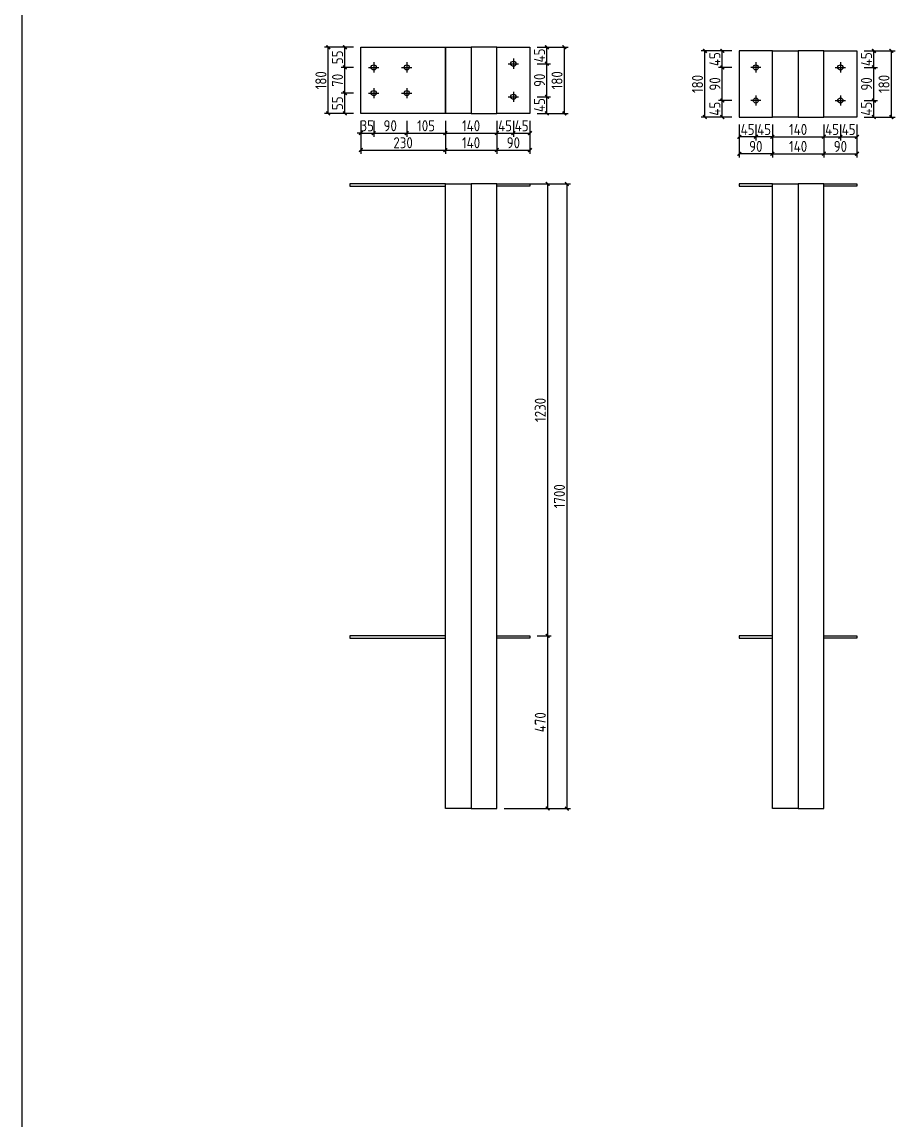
# Model space of a CAD drawing. Extents: x -196983 to 471790, y -783661 to 190401.
# Drawn here: x 175021 to 198774, y -72952 to -43067 of the extents above; entities that cross this region are included whole.
import ezdxf

# ---------------------------------------------------------------- set-up
doc = ezdxf.new("R2010")
doc.units = 0
doc.header["$LTSCALE"] = 1000
doc.header["$MEASUREMENT"] = 0
doc.layers.add('_TCH_MASK', color=7, linetype='Continuous')
doc.styles.get("Standard").update_dxf_attribs({"font": 'gbenor.shx', "bigfont": 'gbcbig.shx'})
doc.dimstyles.get("Standard").update_dxf_attribs({"dimscale": 100, "dimtxt": 3.5, "dimasz": 1, "dimexe": 2.5, "dimexo": 3, "dimgap": 1.5, "dimtad": 1, "dimdec": 0, "dimzin": 0, "dimdsep": 46, "dimtxsty": 'Standard', "dimblk": 'ARCHTICK', "dimcen": 0.09, "dimadec": 0, "dimazin": 0, "dimtfac": 1, "dimtdec": 0, "dimtix": 1, "dimtmove": 2, "dimatfit": 3, "dimfxl": 1, "dimtolj": 1, "dimtzin": 0, "dimarcsym": 0})

# ---------------------------------------------------------------- blocks, each defined once
blk = doc.blocks.new('_ArchTick')
at = {"color": 0, "linetype": 'ByBlock', "const_width": 0.4}
blk.add_lwpolyline([(-0.5, -0.5), (0.5, 0.5)], dxfattribs=at)
blk = doc.blocks.new('*D862')
at = {"layer": '_TCH_MASK', "color": 0, "lineweight": -2}
for p, q in [((184240, -45754), (184240, -46192)), ((184590, -45754), (184590, -46192)), ((184240, -46092), (184140, -46092)), ((184240, -46092), (184590, -46092)), ((184590, -46092), (184690, -46092))]:
    blk.add_line(p, q, dxfattribs=at)
at = {"layer": 'Defpoints', "color": 0}
for p in [(184240, -45554), (184590, -45554), (184590, -46092)]:
    blk.add_point(p, dxfattribs=at)
at = {"layer": '_TCH_MASK', "color": 0, "lineweight": -2, "xscale": 100, "yscale": 100, "zscale": 100}
blk.add_blockref('_ArchTick', (184240, -46092), dxfattribs=at)
at = {"layer": '_TCH_MASK', "color": 0, "lineweight": -2, "xscale": 100, "yscale": 100, "zscale": 100, "rotation": 180}
blk.add_blockref('_ArchTick', (184590, -46092), dxfattribs=at)
at = {"layer": '_TCH_MASK', "color": 0, "lineweight": 15, "insert": (184415, -45892), "char_height": 300, "attachment_point": 5}
blk.add_mtext('\\A1;35', dxfattribs=at)
blk = doc.blocks.new('*D863')
at = {"layer": '_TCH_MASK', "color": 0, "lineweight": -2}
for p, q in [((184590, -45754), (184590, -46192)), ((185490, -45754), (185490, -46192)), ((184590, -46092), (185490, -46092))]:
    blk.add_line(p, q, dxfattribs=at)
at = {"layer": 'Defpoints', "color": 0}
for p in [(184590, -45554), (185490, -45554), (185490, -46092)]:
    blk.add_point(p, dxfattribs=at)
at = {"layer": '_TCH_MASK', "color": 0, "lineweight": -2, "xscale": 100, "yscale": 100, "zscale": 100, "rotation": 180}
blk.add_blockref('_ArchTick', (184590, -46092), dxfattribs=at)
at = {"layer": '_TCH_MASK', "color": 0, "lineweight": -2, "xscale": 100, "yscale": 100, "zscale": 100}
blk.add_blockref('_ArchTick', (185490, -46092), dxfattribs=at)
at = {"layer": '_TCH_MASK', "color": 0, "lineweight": 15, "insert": (185040, -45892), "char_height": 300, "attachment_point": 5}
blk.add_mtext('\\A1;90', dxfattribs=at)
blk = doc.blocks.new('*D881')
at = {"layer": '_TCH_MASK', "color": 0, "lineweight": -2}
for p, q in [((185490, -45754), (185490, -46192)), ((186540, -45754), (186540, -46192)), ((185490, -46092), (186540, -46092))]:
    blk.add_line(p, q, dxfattribs=at)
at = {"layer": 'Defpoints', "color": 0}
for p in [(185490, -45554), (186540, -45554), (186540, -46092)]:
    blk.add_point(p, dxfattribs=at)
at = {"layer": '_TCH_MASK', "color": 0, "lineweight": -2, "xscale": 100, "yscale": 100, "zscale": 100, "rotation": 180}
blk.add_blockref('_ArchTick', (185490, -46092), dxfattribs=at)
at = {"layer": '_TCH_MASK', "color": 0, "lineweight": -2, "xscale": 100, "yscale": 100, "zscale": 100}
blk.add_blockref('_ArchTick', (186540, -46092), dxfattribs=at)
at = {"layer": '_TCH_MASK', "color": 0, "lineweight": 15, "insert": (186015, -45892), "char_height": 300, "attachment_point": 5}
blk.add_mtext('\\A1;105', dxfattribs=at)
blk = doc.blocks.new('*D882')
at = {"layer": '_TCH_MASK', "color": 0, "lineweight": -2}
for p, q in [((186540, -45754), (186540, -46192)), ((187940, -45754), (187940, -46192)), ((186540, -46092), (187940, -46092))]:
    blk.add_line(p, q, dxfattribs=at)
at = {"layer": 'Defpoints', "color": 0}
for p in [(186540, -45554), (187940, -45554), (187940, -46092)]:
    blk.add_point(p, dxfattribs=at)
at = {"layer": '_TCH_MASK', "color": 0, "lineweight": -2, "xscale": 100, "yscale": 100, "zscale": 100, "rotation": 180}
blk.add_blockref('_ArchTick', (186540, -46092), dxfattribs=at)
at = {"layer": '_TCH_MASK', "color": 0, "lineweight": -2, "xscale": 100, "yscale": 100, "zscale": 100}
blk.add_blockref('_ArchTick', (187940, -46092), dxfattribs=at)
at = {"layer": '_TCH_MASK', "color": 0, "lineweight": 15, "insert": (187240, -45892), "char_height": 300, "attachment_point": 5}
blk.add_mtext('\\A1;140', dxfattribs=at)
blk = doc.blocks.new('*D883')
at = {"layer": '_TCH_MASK', "color": 0, "lineweight": -2}
for p, q in [((187940, -45754), (187940, -46192)), ((188390, -45754), (188390, -46192)), ((187940, -46092), (188390, -46092))]:
    blk.add_line(p, q, dxfattribs=at)
at = {"layer": 'Defpoints', "color": 0}
for p in [(187940, -45554), (188390, -45554), (188390, -46092)]:
    blk.add_point(p, dxfattribs=at)
at = {"layer": '_TCH_MASK', "color": 0, "lineweight": -2, "xscale": 100, "yscale": 100, "zscale": 100, "rotation": 180}
blk.add_blockref('_ArchTick', (187940, -46092), dxfattribs=at)
at = {"layer": '_TCH_MASK', "color": 0, "lineweight": -2, "xscale": 100, "yscale": 100, "zscale": 100}
blk.add_blockref('_ArchTick', (188390, -46092), dxfattribs=at)
at = {"layer": '_TCH_MASK', "color": 0, "lineweight": 15, "insert": (188165, -45892), "char_height": 300, "attachment_point": 5}
blk.add_mtext('\\A1;45', dxfattribs=at)
blk = doc.blocks.new('*D884')
at = {"layer": '_TCH_MASK', "color": 0, "lineweight": -2}
for p, q in [((188390, -45754), (188390, -46192)), ((188840, -45754), (188840, -46192)), ((188390, -46092), (188840, -46092))]:
    blk.add_line(p, q, dxfattribs=at)
at = {"layer": 'Defpoints', "color": 0}
for p in [(188390, -45554), (188840, -45554), (188840, -46092)]:
    blk.add_point(p, dxfattribs=at)
at = {"layer": '_TCH_MASK', "color": 0, "lineweight": -2, "xscale": 100, "yscale": 100, "zscale": 100, "rotation": 180}
blk.add_blockref('_ArchTick', (188390, -46092), dxfattribs=at)
at = {"layer": '_TCH_MASK', "color": 0, "lineweight": -2, "xscale": 100, "yscale": 100, "zscale": 100}
blk.add_blockref('_ArchTick', (188840, -46092), dxfattribs=at)
at = {"layer": '_TCH_MASK', "color": 0, "lineweight": 15, "insert": (188615, -45892), "char_height": 300, "attachment_point": 5}
blk.add_mtext('\\A1;45', dxfattribs=at)
blk = doc.blocks.new('*D864')
at = {"layer": '_TCH_MASK', "color": 0, "lineweight": -2}
for p, q in [((184240, -45754), (184240, -46654)), ((186540, -45754), (186540, -46654)), ((184240, -46554), (186540, -46554))]:
    blk.add_line(p, q, dxfattribs=at)
at = {"layer": 'Defpoints', "color": 0}
for p in [(184240, -45554), (186540, -45554), (186540, -46554)]:
    blk.add_point(p, dxfattribs=at)
at = {"layer": '_TCH_MASK', "color": 0, "lineweight": -2, "xscale": 100, "yscale": 100, "zscale": 100, "rotation": 180}
blk.add_blockref('_ArchTick', (184240, -46554), dxfattribs=at)
at = {"layer": '_TCH_MASK', "color": 0, "lineweight": -2, "xscale": 100, "yscale": 100, "zscale": 100}
blk.add_blockref('_ArchTick', (186540, -46554), dxfattribs=at)
at = {"layer": '_TCH_MASK', "color": 0, "lineweight": 15, "insert": (185390, -46354), "char_height": 300, "attachment_point": 5}
blk.add_mtext('\\A1;230', dxfattribs=at)
blk = doc.blocks.new('*D865')
at = {"layer": '_TCH_MASK', "color": 0, "lineweight": -2}
for p, q in [((186540, -45754), (186540, -46654)), ((187940, -45754), (187940, -46654)), ((186540, -46554), (187940, -46554))]:
    blk.add_line(p, q, dxfattribs=at)
at = {"layer": 'Defpoints', "color": 0}
for p in [(186540, -45554), (187940, -45554), (187940, -46554)]:
    blk.add_point(p, dxfattribs=at)
at = {"layer": '_TCH_MASK', "color": 0, "lineweight": -2, "xscale": 100, "yscale": 100, "zscale": 100, "rotation": 180}
blk.add_blockref('_ArchTick', (186540, -46554), dxfattribs=at)
at = {"layer": '_TCH_MASK', "color": 0, "lineweight": -2, "xscale": 100, "yscale": 100, "zscale": 100}
blk.add_blockref('_ArchTick', (187940, -46554), dxfattribs=at)
at = {"layer": '_TCH_MASK', "color": 0, "lineweight": 15, "insert": (187240, -46354), "char_height": 300, "attachment_point": 5}
blk.add_mtext('\\A1;140', dxfattribs=at)
blk = doc.blocks.new('*D866')
at = {"layer": '_TCH_MASK', "color": 0, "lineweight": -2}
for p, q in [((187940, -45754), (187940, -46654)), ((188840, -45754), (188840, -46654)), ((187940, -46554), (188840, -46554))]:
    blk.add_line(p, q, dxfattribs=at)
at = {"layer": 'Defpoints', "color": 0}
for p in [(187940, -45554), (188840, -45554), (188840, -46554)]:
    blk.add_point(p, dxfattribs=at)
at = {"layer": '_TCH_MASK', "color": 0, "lineweight": -2, "xscale": 100, "yscale": 100, "zscale": 100, "rotation": 180}
blk.add_blockref('_ArchTick', (187940, -46554), dxfattribs=at)
at = {"layer": '_TCH_MASK', "color": 0, "lineweight": -2, "xscale": 100, "yscale": 100, "zscale": 100}
blk.add_blockref('_ArchTick', (188840, -46554), dxfattribs=at)
at = {"layer": '_TCH_MASK', "color": 0, "lineweight": 15, "insert": (188390, -46354), "char_height": 300, "attachment_point": 5}
blk.add_mtext('\\A1;90', dxfattribs=at)
blk = doc.blocks.new('*D867')
at = {"layer": '_TCH_MASK', "color": 0, "lineweight": -2}
for p, q in [((189040, -45104), (189402, -45104)), ((189302, -45554), (189302, -45104)), ((189040, -45554), (189402, -45554))]:
    blk.add_line(p, q, dxfattribs=at)
at = {"layer": 'Defpoints', "color": 0}
for p in [(188840, -45104), (189302, -45104), (188840, -45554)]:
    blk.add_point(p, dxfattribs=at)
at = {"layer": '_TCH_MASK', "color": 0, "lineweight": -2, "xscale": 100, "yscale": 100, "zscale": 100}
for p, rotation in [((189302, -45104), 90), ((189302, -45554), 270)]:
    blk.add_blockref('_ArchTick', p, dxfattribs=dict(at, rotation=rotation))
at = {"layer": '_TCH_MASK', "color": 0, "lineweight": 15, "insert": (189102, -45329), "char_height": 300, "attachment_point": 5, "rotation": 90}
blk.add_mtext('\\A1;45', dxfattribs=at)
blk = doc.blocks.new('*D868')
at = {"layer": '_TCH_MASK', "color": 0, "lineweight": -2}
for p, q in [((189040, -44204), (189402, -44204)), ((189302, -45104), (189302, -44204)), ((189040, -45104), (189402, -45104))]:
    blk.add_line(p, q, dxfattribs=at)
at = {"layer": 'Defpoints', "color": 0}
for p in [(188840, -44204), (189302, -44204), (188840, -45104)]:
    blk.add_point(p, dxfattribs=at)
at = {"layer": '_TCH_MASK', "color": 0, "lineweight": -2, "xscale": 100, "yscale": 100, "zscale": 100}
for p, rotation in [((189302, -44204), 90), ((189302, -45104), 270)]:
    blk.add_blockref('_ArchTick', p, dxfattribs=dict(at, rotation=rotation))
at = {"layer": '_TCH_MASK', "color": 0, "lineweight": 15, "insert": (189102, -44654), "char_height": 300, "attachment_point": 5, "rotation": 90}
blk.add_mtext('\\A1;90', dxfattribs=at)
blk = doc.blocks.new('*D885')
at = {"layer": '_TCH_MASK', "color": 0, "lineweight": -2}
for p, q in [((189040, -43754), (189402, -43754)), ((189302, -44204), (189302, -43754)), ((189040, -44204), (189402, -44204))]:
    blk.add_line(p, q, dxfattribs=at)
at = {"layer": 'Defpoints', "color": 0}
for p in [(188840, -43754), (189302, -43754), (188840, -44204)]:
    blk.add_point(p, dxfattribs=at)
at = {"layer": '_TCH_MASK', "color": 0, "lineweight": -2, "xscale": 100, "yscale": 100, "zscale": 100}
for p, rotation in [((189302, -43754), 90), ((189302, -44204), 270)]:
    blk.add_blockref('_ArchTick', p, dxfattribs=dict(at, rotation=rotation))
at = {"layer": '_TCH_MASK', "color": 0, "lineweight": 15, "insert": (189102, -43979), "char_height": 300, "attachment_point": 5, "rotation": 90}
blk.add_mtext('\\A1;45', dxfattribs=at)
blk = doc.blocks.new('*D886')
at = {"layer": '_TCH_MASK', "color": 0, "lineweight": -2}
for p, q in [((189040, -43754), (189878, -43754)), ((189778, -45554), (189778, -43754)), ((189040, -45554), (189878, -45554))]:
    blk.add_line(p, q, dxfattribs=at)
at = {"layer": 'Defpoints', "color": 0}
for p in [(188840, -43754), (189778, -43754), (188840, -45554)]:
    blk.add_point(p, dxfattribs=at)
at = {"layer": '_TCH_MASK', "color": 0, "lineweight": -2, "xscale": 100, "yscale": 100, "zscale": 100}
for p, rotation in [((189778, -43754), 90), ((189778, -45554), 270)]:
    blk.add_blockref('_ArchTick', p, dxfattribs=dict(at, rotation=rotation))
at = {"layer": '_TCH_MASK', "color": 0, "lineweight": 15, "insert": (189578, -44654), "char_height": 300, "attachment_point": 5, "rotation": 90}
blk.add_mtext('\\A1;180', dxfattribs=at)
blk = doc.blocks.new('*D869')
at = {"layer": '_TCH_MASK', "color": 0, "lineweight": -2}
for p, q in [((184040, -45004), (183706, -45004)), ((183806, -45554), (183806, -45004)), ((184040, -45554), (183706, -45554))]:
    blk.add_line(p, q, dxfattribs=at)
at = {"layer": 'Defpoints', "color": 0}
for p in [(183806, -45004), (184240, -45004), (184240, -45554)]:
    blk.add_point(p, dxfattribs=at)
at = {"layer": '_TCH_MASK', "color": 0, "lineweight": -2, "xscale": 100, "yscale": 100, "zscale": 100}
for p, rotation in [((183806, -45004), 90), ((183806, -45554), 270)]:
    blk.add_blockref('_ArchTick', p, dxfattribs=dict(at, rotation=rotation))
at = {"layer": '_TCH_MASK', "color": 0, "lineweight": 15, "insert": (183606, -45279), "char_height": 300, "attachment_point": 5, "rotation": 90}
blk.add_mtext('\\A1;55', dxfattribs=at)
blk = doc.blocks.new('*D870')
at = {"layer": '_TCH_MASK', "color": 0, "lineweight": -2}
for p, q in [((184040, -44304), (183706, -44304)), ((183806, -45004), (183806, -44304)), ((184040, -45004), (183706, -45004))]:
    blk.add_line(p, q, dxfattribs=at)
at = {"layer": 'Defpoints', "color": 0}
for p in [(183806, -44304), (184240, -44304), (184240, -45004)]:
    blk.add_point(p, dxfattribs=at)
at = {"layer": '_TCH_MASK', "color": 0, "lineweight": -2, "xscale": 100, "yscale": 100, "zscale": 100}
for p, rotation in [((183806, -44304), 90), ((183806, -45004), 270)]:
    blk.add_blockref('_ArchTick', p, dxfattribs=dict(at, rotation=rotation))
at = {"layer": '_TCH_MASK', "color": 0, "lineweight": 15, "insert": (183606, -44654), "char_height": 300, "attachment_point": 5, "rotation": 90}
blk.add_mtext('\\A1;70', dxfattribs=at)
blk = doc.blocks.new('*D871')
at = {"layer": '_TCH_MASK', "color": 0, "lineweight": -2}
for p, q in [((184040, -43754), (183706, -43754)), ((183806, -44304), (183806, -43754)), ((184040, -44304), (183706, -44304))]:
    blk.add_line(p, q, dxfattribs=at)
at = {"layer": 'Defpoints', "color": 0}
for p in [(183806, -43754), (184240, -43754), (184240, -44304)]:
    blk.add_point(p, dxfattribs=at)
at = {"layer": '_TCH_MASK', "color": 0, "lineweight": -2, "xscale": 100, "yscale": 100, "zscale": 100}
for p, rotation in [((183806, -43754), 90), ((183806, -44304), 270)]:
    blk.add_blockref('_ArchTick', p, dxfattribs=dict(at, rotation=rotation))
at = {"layer": '_TCH_MASK', "color": 0, "lineweight": 15, "insert": (183606, -44029), "char_height": 300, "attachment_point": 5, "rotation": 90}
blk.add_mtext('\\A1;55', dxfattribs=at)
blk = doc.blocks.new('*D872')
at = {"layer": '_TCH_MASK', "color": 0, "lineweight": -2}
for p, q in [((184040, -43754), (183254, -43754)), ((183354, -45554), (183354, -43754)), ((184040, -45554), (183254, -45554))]:
    blk.add_line(p, q, dxfattribs=at)
at = {"layer": 'Defpoints', "color": 0}
for p in [(183354, -43754), (184240, -43754), (184240, -45554)]:
    blk.add_point(p, dxfattribs=at)
at = {"layer": '_TCH_MASK', "color": 0, "lineweight": -2, "xscale": 100, "yscale": 100, "zscale": 100}
for p, rotation in [((183354, -43754), 90), ((183354, -45554), 270)]:
    blk.add_blockref('_ArchTick', p, dxfattribs=dict(at, rotation=rotation))
at = {"layer": '_TCH_MASK', "color": 0, "lineweight": 15, "insert": (183154, -44654), "char_height": 300, "attachment_point": 5, "rotation": 90}
blk.add_mtext('\\A1;180', dxfattribs=at)
blk = doc.blocks.new('*D887')
at = {"layer": '_TCH_MASK', "color": 0, "lineweight": -2}
for p, q in [((195437, -45854), (195437, -46292)), ((196837, -45854), (196837, -46292)), ((195437, -46192), (196837, -46192))]:
    blk.add_line(p, q, dxfattribs=at)
at = {"layer": 'Defpoints', "color": 0}
for p in [(195437, -45654), (196837, -45654), (196837, -46192)]:
    blk.add_point(p, dxfattribs=at)
at = {"layer": '_TCH_MASK', "color": 0, "lineweight": -2, "xscale": 100, "yscale": 100, "zscale": 100, "rotation": 180}
blk.add_blockref('_ArchTick', (195437, -46192), dxfattribs=at)
at = {"layer": '_TCH_MASK', "color": 0, "lineweight": -2, "xscale": 100, "yscale": 100, "zscale": 100}
blk.add_blockref('_ArchTick', (196837, -46192), dxfattribs=at)
at = {"layer": '_TCH_MASK', "color": 0, "lineweight": 15, "insert": (196137, -45992), "char_height": 300, "attachment_point": 5}
blk.add_mtext('\\A1;140', dxfattribs=at)
blk = doc.blocks.new('*D888')
at = {"layer": '_TCH_MASK', "color": 0, "lineweight": -2}
for p, q in [((196837, -45854), (196837, -46292)), ((197287, -45854), (197287, -46292)), ((196837, -46192), (197287, -46192))]:
    blk.add_line(p, q, dxfattribs=at)
at = {"layer": 'Defpoints', "color": 0}
for p in [(196837, -45654), (197287, -45654), (197287, -46192)]:
    blk.add_point(p, dxfattribs=at)
at = {"layer": '_TCH_MASK', "color": 0, "lineweight": -2, "xscale": 100, "yscale": 100, "zscale": 100, "rotation": 180}
blk.add_blockref('_ArchTick', (196837, -46192), dxfattribs=at)
at = {"layer": '_TCH_MASK', "color": 0, "lineweight": -2, "xscale": 100, "yscale": 100, "zscale": 100}
blk.add_blockref('_ArchTick', (197287, -46192), dxfattribs=at)
at = {"layer": '_TCH_MASK', "color": 0, "lineweight": 15, "insert": (197062, -45992), "char_height": 300, "attachment_point": 5}
blk.add_mtext('\\A1;45', dxfattribs=at)
blk = doc.blocks.new('*D889')
at = {"layer": '_TCH_MASK', "color": 0, "lineweight": -2}
for p, q in [((197287, -45854), (197287, -46292)), ((197737, -45854), (197737, -46292)), ((197287, -46192), (197737, -46192))]:
    blk.add_line(p, q, dxfattribs=at)
at = {"layer": 'Defpoints', "color": 0}
for p in [(197287, -45654), (197737, -45654), (197737, -46192)]:
    blk.add_point(p, dxfattribs=at)
at = {"layer": '_TCH_MASK', "color": 0, "lineweight": -2, "xscale": 100, "yscale": 100, "zscale": 100, "rotation": 180}
blk.add_blockref('_ArchTick', (197287, -46192), dxfattribs=at)
at = {"layer": '_TCH_MASK', "color": 0, "lineweight": -2, "xscale": 100, "yscale": 100, "zscale": 100}
blk.add_blockref('_ArchTick', (197737, -46192), dxfattribs=at)
at = {"layer": '_TCH_MASK', "color": 0, "lineweight": 15, "insert": (197512, -45992), "char_height": 300, "attachment_point": 5}
blk.add_mtext('\\A1;45', dxfattribs=at)
blk = doc.blocks.new('*D873')
at = {"layer": '_TCH_MASK', "color": 0, "lineweight": -2}
for p, q in [((195437, -45854), (195437, -46754)), ((196837, -45854), (196837, -46754)), ((195437, -46654), (196837, -46654))]:
    blk.add_line(p, q, dxfattribs=at)
at = {"layer": 'Defpoints', "color": 0}
for p in [(195437, -45654), (196837, -45654), (196837, -46654)]:
    blk.add_point(p, dxfattribs=at)
at = {"layer": '_TCH_MASK', "color": 0, "lineweight": -2, "xscale": 100, "yscale": 100, "zscale": 100, "rotation": 180}
blk.add_blockref('_ArchTick', (195437, -46654), dxfattribs=at)
at = {"layer": '_TCH_MASK', "color": 0, "lineweight": -2, "xscale": 100, "yscale": 100, "zscale": 100}
blk.add_blockref('_ArchTick', (196837, -46654), dxfattribs=at)
at = {"layer": '_TCH_MASK', "color": 0, "lineweight": 15, "insert": (196137, -46454), "char_height": 300, "attachment_point": 5}
blk.add_mtext('\\A1;140', dxfattribs=at)
blk = doc.blocks.new('*D874')
at = {"layer": '_TCH_MASK', "color": 0, "lineweight": -2}
for p, q in [((196837, -45854), (196837, -46754)), ((197737, -45854), (197737, -46754)), ((196837, -46654), (197737, -46654))]:
    blk.add_line(p, q, dxfattribs=at)
at = {"layer": 'Defpoints', "color": 0}
for p in [(196837, -45654), (197737, -45654), (197737, -46654)]:
    blk.add_point(p, dxfattribs=at)
at = {"layer": '_TCH_MASK', "color": 0, "lineweight": -2, "xscale": 100, "yscale": 100, "zscale": 100, "rotation": 180}
blk.add_blockref('_ArchTick', (196837, -46654), dxfattribs=at)
at = {"layer": '_TCH_MASK', "color": 0, "lineweight": -2, "xscale": 100, "yscale": 100, "zscale": 100}
blk.add_blockref('_ArchTick', (197737, -46654), dxfattribs=at)
at = {"layer": '_TCH_MASK', "color": 0, "lineweight": 15, "insert": (197287, -46454), "char_height": 300, "attachment_point": 5}
blk.add_mtext('\\A1;90', dxfattribs=at)
blk = doc.blocks.new('*D875')
at = {"layer": '_TCH_MASK', "color": 0, "lineweight": -2}
for p, q in [((197937, -45204), (198298, -45204)), ((198198, -45654), (198198, -45204)), ((197937, -45654), (198298, -45654))]:
    blk.add_line(p, q, dxfattribs=at)
at = {"layer": 'Defpoints', "color": 0}
for p in [(197737, -45204), (198198, -45204), (197737, -45654)]:
    blk.add_point(p, dxfattribs=at)
at = {"layer": '_TCH_MASK', "color": 0, "lineweight": -2, "xscale": 100, "yscale": 100, "zscale": 100}
for p, rotation in [((198198, -45204), 90), ((198198, -45654), 270)]:
    blk.add_blockref('_ArchTick', p, dxfattribs=dict(at, rotation=rotation))
at = {"layer": '_TCH_MASK', "color": 0, "lineweight": 15, "insert": (197998, -45429), "char_height": 300, "attachment_point": 5, "rotation": 90}
blk.add_mtext('\\A1;45', dxfattribs=at)
blk = doc.blocks.new('*D876')
at = {"layer": '_TCH_MASK', "color": 0, "lineweight": -2}
for p, q in [((197937, -44304), (198298, -44304)), ((198198, -45204), (198198, -44304)), ((197937, -45204), (198298, -45204))]:
    blk.add_line(p, q, dxfattribs=at)
at = {"layer": 'Defpoints', "color": 0}
for p in [(197737, -44304), (198198, -44304), (197737, -45204)]:
    blk.add_point(p, dxfattribs=at)
at = {"layer": '_TCH_MASK', "color": 0, "lineweight": -2, "xscale": 100, "yscale": 100, "zscale": 100}
for p, rotation in [((198198, -44304), 90), ((198198, -45204), 270)]:
    blk.add_blockref('_ArchTick', p, dxfattribs=dict(at, rotation=rotation))
at = {"layer": '_TCH_MASK', "color": 0, "lineweight": 15, "insert": (197998, -44754), "char_height": 300, "attachment_point": 5, "rotation": 90}
blk.add_mtext('\\A1;90', dxfattribs=at)
blk = doc.blocks.new('*D890')
at = {"layer": '_TCH_MASK', "color": 0, "lineweight": -2}
for p, q in [((197937, -43854), (198298, -43854)), ((198198, -44304), (198198, -43854)), ((197937, -44304), (198298, -44304))]:
    blk.add_line(p, q, dxfattribs=at)
at = {"layer": 'Defpoints', "color": 0}
for p in [(197737, -43854), (198198, -43854), (197737, -44304)]:
    blk.add_point(p, dxfattribs=at)
at = {"layer": '_TCH_MASK', "color": 0, "lineweight": -2, "xscale": 100, "yscale": 100, "zscale": 100}
for p, rotation in [((198198, -43854), 90), ((198198, -44304), 270)]:
    blk.add_blockref('_ArchTick', p, dxfattribs=dict(at, rotation=rotation))
at = {"layer": '_TCH_MASK', "color": 0, "lineweight": 15, "insert": (197998, -44079), "char_height": 300, "attachment_point": 5, "rotation": 90}
blk.add_mtext('\\A1;45', dxfattribs=at)
blk = doc.blocks.new('*D891')
at = {"layer": '_TCH_MASK', "color": 0, "lineweight": -2}
for p, q in [((197937, -43854), (198774, -43854)), ((198674, -45654), (198674, -43854)), ((197937, -45654), (198774, -45654))]:
    blk.add_line(p, q, dxfattribs=at)
at = {"layer": 'Defpoints', "color": 0}
for p in [(197737, -43854), (198674, -43854), (197737, -45654)]:
    blk.add_point(p, dxfattribs=at)
at = {"layer": '_TCH_MASK', "color": 0, "lineweight": -2, "xscale": 100, "yscale": 100, "zscale": 100}
for p, rotation in [((198674, -43854), 90), ((198674, -45654), 270)]:
    blk.add_blockref('_ArchTick', p, dxfattribs=dict(at, rotation=rotation))
at = {"layer": '_TCH_MASK', "color": 0, "lineweight": 15, "insert": (198474, -44754), "char_height": 300, "attachment_point": 5, "rotation": 90}
blk.add_mtext('\\A1;180', dxfattribs=at)
blk = doc.blocks.new('*D892')
at = {"layer": '_TCH_MASK', "color": 0, "lineweight": -2}
for p, q in [((194987, -45854), (194987, -46292)), ((195437, -45854), (195437, -46292)), ((195437, -46192), (194987, -46192))]:
    blk.add_line(p, q, dxfattribs=at)
at = {"layer": 'Defpoints', "color": 0}
for p in [(194987, -45654), (195437, -45654), (194987, -46192)]:
    blk.add_point(p, dxfattribs=at)
at = {"layer": '_TCH_MASK', "color": 0, "lineweight": -2, "xscale": 100, "yscale": 100, "zscale": 100, "rotation": 180}
blk.add_blockref('_ArchTick', (194987, -46192), dxfattribs=at)
at = {"layer": '_TCH_MASK', "color": 0, "lineweight": -2, "xscale": 100, "yscale": 100, "zscale": 100}
blk.add_blockref('_ArchTick', (195437, -46192), dxfattribs=at)
at = {"layer": '_TCH_MASK', "color": 0, "lineweight": 15, "insert": (195212, -45992), "char_height": 300, "attachment_point": 5}
blk.add_mtext('\\A1;45', dxfattribs=at)
blk = doc.blocks.new('*D893')
at = {"layer": '_TCH_MASK', "color": 0, "lineweight": -2}
for p, q in [((194537, -45854), (194537, -46292)), ((194987, -45854), (194987, -46292)), ((194987, -46192), (194537, -46192))]:
    blk.add_line(p, q, dxfattribs=at)
at = {"layer": 'Defpoints', "color": 0}
for p in [(194537, -45654), (194987, -45654), (194537, -46192)]:
    blk.add_point(p, dxfattribs=at)
at = {"layer": '_TCH_MASK', "color": 0, "lineweight": -2, "xscale": 100, "yscale": 100, "zscale": 100, "rotation": 180}
blk.add_blockref('_ArchTick', (194537, -46192), dxfattribs=at)
at = {"layer": '_TCH_MASK', "color": 0, "lineweight": -2, "xscale": 100, "yscale": 100, "zscale": 100}
blk.add_blockref('_ArchTick', (194987, -46192), dxfattribs=at)
at = {"layer": '_TCH_MASK', "color": 0, "lineweight": 15, "insert": (194762, -45992), "char_height": 300, "attachment_point": 5}
blk.add_mtext('\\A1;45', dxfattribs=at)
blk = doc.blocks.new('*D877')
at = {"layer": '_TCH_MASK', "color": 0, "lineweight": -2}
for p, q in [((194537, -45854), (194537, -46754)), ((195437, -45854), (195437, -46754)), ((195437, -46654), (194537, -46654))]:
    blk.add_line(p, q, dxfattribs=at)
at = {"layer": 'Defpoints', "color": 0}
for p in [(194537, -45654), (195437, -45654), (194537, -46654)]:
    blk.add_point(p, dxfattribs=at)
at = {"layer": '_TCH_MASK', "color": 0, "lineweight": -2, "xscale": 100, "yscale": 100, "zscale": 100, "rotation": 180}
blk.add_blockref('_ArchTick', (194537, -46654), dxfattribs=at)
at = {"layer": '_TCH_MASK', "color": 0, "lineweight": -2, "xscale": 100, "yscale": 100, "zscale": 100}
blk.add_blockref('_ArchTick', (195437, -46654), dxfattribs=at)
at = {"layer": '_TCH_MASK', "color": 0, "lineweight": 15, "insert": (194987, -46454), "char_height": 300, "attachment_point": 5}
blk.add_mtext('\\A1;90', dxfattribs=at)
blk = doc.blocks.new('*D878')
at = {"layer": '_TCH_MASK', "color": 0, "lineweight": -2}
for p, q in [((194337, -45204), (193975, -45204)), ((194075, -45654), (194075, -45204)), ((194337, -45654), (193975, -45654))]:
    blk.add_line(p, q, dxfattribs=at)
at = {"layer": 'Defpoints', "color": 0}
for p in [(194075, -45204), (194537, -45204), (194537, -45654)]:
    blk.add_point(p, dxfattribs=at)
at = {"layer": '_TCH_MASK', "color": 0, "lineweight": -2, "xscale": 100, "yscale": 100, "zscale": 100}
for p, rotation in [((194075, -45204), 90), ((194075, -45654), 270)]:
    blk.add_blockref('_ArchTick', p, dxfattribs=dict(at, rotation=rotation))
at = {"layer": '_TCH_MASK', "color": 0, "lineweight": 15, "insert": (193875, -45429), "char_height": 300, "attachment_point": 5, "rotation": 90}
blk.add_mtext('\\A1;45', dxfattribs=at)
blk = doc.blocks.new('*D879')
at = {"layer": '_TCH_MASK', "color": 0, "lineweight": -2}
for p, q in [((194337, -44304), (193975, -44304)), ((194075, -45204), (194075, -44304)), ((194337, -45204), (193975, -45204))]:
    blk.add_line(p, q, dxfattribs=at)
at = {"layer": 'Defpoints', "color": 0}
for p in [(194075, -44304), (194537, -44304), (194537, -45204)]:
    blk.add_point(p, dxfattribs=at)
at = {"layer": '_TCH_MASK', "color": 0, "lineweight": -2, "xscale": 100, "yscale": 100, "zscale": 100}
for p, rotation in [((194075, -44304), 90), ((194075, -45204), 270)]:
    blk.add_blockref('_ArchTick', p, dxfattribs=dict(at, rotation=rotation))
at = {"layer": '_TCH_MASK', "color": 0, "lineweight": 15, "insert": (193875, -44754), "char_height": 300, "attachment_point": 5, "rotation": 90}
blk.add_mtext('\\A1;90', dxfattribs=at)
blk = doc.blocks.new('*D894')
at = {"layer": '_TCH_MASK', "color": 0, "lineweight": -2}
for p, q in [((194337, -43854), (193975, -43854)), ((194075, -44304), (194075, -43854)), ((194337, -44304), (193975, -44304))]:
    blk.add_line(p, q, dxfattribs=at)
at = {"layer": 'Defpoints', "color": 0}
for p in [(194075, -43854), (194537, -43854), (194537, -44304)]:
    blk.add_point(p, dxfattribs=at)
at = {"layer": '_TCH_MASK', "color": 0, "lineweight": -2, "xscale": 100, "yscale": 100, "zscale": 100}
for p, rotation in [((194075, -43854), 90), ((194075, -44304), 270)]:
    blk.add_blockref('_ArchTick', p, dxfattribs=dict(at, rotation=rotation))
at = {"layer": '_TCH_MASK', "color": 0, "lineweight": 15, "insert": (193875, -44079), "char_height": 300, "attachment_point": 5, "rotation": 90}
blk.add_mtext('\\A1;45', dxfattribs=at)
blk = doc.blocks.new('*D895')
at = {"layer": '_TCH_MASK', "color": 0, "lineweight": -2}
for p, q in [((194337, -43854), (193500, -43854)), ((193600, -45654), (193600, -43854)), ((194337, -45654), (193500, -45654))]:
    blk.add_line(p, q, dxfattribs=at)
at = {"layer": 'Defpoints', "color": 0}
for p in [(193600, -43854), (194537, -43854), (194537, -45654)]:
    blk.add_point(p, dxfattribs=at)
at = {"layer": '_TCH_MASK', "color": 0, "lineweight": -2, "xscale": 100, "yscale": 100, "zscale": 100}
for p, rotation in [((193600, -43854), 90), ((193600, -45654), 270)]:
    blk.add_blockref('_ArchTick', p, dxfattribs=dict(at, rotation=rotation))
at = {"layer": '_TCH_MASK', "color": 0, "lineweight": 15, "insert": (193400, -44754), "char_height": 300, "attachment_point": 5, "rotation": 90}
blk.add_mtext('\\A1;180', dxfattribs=at)
blk = doc.blocks.new('*D880')
at = {"layer": '_TCH_MASK', "color": 0, "lineweight": -2}
for p, q in [((188140, -47475), (189944, -47475)), ((189844, -47475), (189844, -64475)), ((188140, -64475), (189944, -64475))]:
    blk.add_line(p, q, dxfattribs=at)
at = {"layer": 'Defpoints', "color": 0}
for p in [(187940, -47475), (187940, -64475), (189844, -64475)]:
    blk.add_point(p, dxfattribs=at)
at = {"layer": '_TCH_MASK', "color": 0, "lineweight": -2, "xscale": 100, "yscale": 100, "zscale": 100}
for p, rotation in [((189844, -47475), 90), ((189844, -64475), 270)]:
    blk.add_blockref('_ArchTick', p, dxfattribs=dict(at, rotation=rotation))
at = {"layer": '_TCH_MASK', "color": 0, "lineweight": 15, "insert": (189644, -55975), "char_height": 300, "attachment_point": 5, "rotation": 90}
blk.add_mtext('\\A1;1700', dxfattribs=at)
blk = doc.blocks.new('*D896')
at = {"layer": '_TCH_MASK', "color": 0, "lineweight": -2}
for p, q in [((189040, -47475), (189423, -47475)), ((189323, -47475), (189323, -59775)), ((189040, -59775), (189423, -59775))]:
    blk.add_line(p, q, dxfattribs=at)
at = {"layer": 'Defpoints', "color": 0}
for p in [(188840, -47475), (188840, -59775), (189323, -59775)]:
    blk.add_point(p, dxfattribs=at)
at = {"layer": '_TCH_MASK', "color": 0, "lineweight": -2, "xscale": 100, "yscale": 100, "zscale": 100}
for p, rotation in [((189323, -47475), 90), ((189323, -59775), 270)]:
    blk.add_blockref('_ArchTick', p, dxfattribs=dict(at, rotation=rotation))
at = {"layer": '_TCH_MASK', "color": 0, "lineweight": 15, "insert": (189123, -53625), "char_height": 300, "attachment_point": 5, "rotation": 90}
blk.add_mtext('\\A1;1230', dxfattribs=at)
blk = doc.blocks.new('*D1700')
at = {"layer": '_TCH_MASK', "color": 0, "lineweight": -2}
for p, q in [((189040, -59775), (189423, -59775)), ((189323, -59775), (189323, -64475)), ((189023, -64475), (189423, -64475))]:
    blk.add_line(p, q, dxfattribs=at)
at = {"layer": 'Defpoints', "color": 0}
for p in [(188840, -59775), (188823, -64475), (189323, -64475)]:
    blk.add_point(p, dxfattribs=at)
at = {"layer": '_TCH_MASK', "color": 0, "lineweight": -2, "xscale": 100, "yscale": 100, "zscale": 100}
for p, rotation in [((189323, -59775), 90), ((189323, -64475), 270)]:
    blk.add_blockref('_ArchTick', p, dxfattribs=dict(at, rotation=rotation))
at = {"layer": '_TCH_MASK', "color": 0, "lineweight": 15, "insert": (189123, -62125), "char_height": 300, "attachment_point": 5, "rotation": 90}
blk.add_mtext('\\A1;470', dxfattribs=at)

msp = doc.modelspace()

# ---------------------------------------------------------------- linework, layer by layer
msp.add_line((175021.2, 190401), (175021.2, -783660.9))
at = {"color": 2}
for p, q in [((184590.4, -44164), (184590.4, -44444)), ((185490.4, -44164), (185490.4, -44444)), ((188250.4, -44204), (188530.4, -44204)), ((188390.4, -44064), (188390.4, -44344)), ((194986.9, -44164), (194986.9, -44444)), ((197286.9, -44164), (197286.9, -44444)), ((184450.4, -44304), (184730.4, -44304)), ((185350.4, -44304), (185630.4, -44304)), ((195126.9, -44304), (194846.9, -44304)), ((197146.9, -44304), (197426.9, -44304)), ((184450.4, -45004), (184730.4, -45004)), ((184590.4, -44864), (184590.4, -45144)), ((185350.4, -45004), (185630.4, -45004)), ((185490.4, -44864), (185490.4, -45144)), ((188250.4, -45104), (188530.4, -45104)), ((188390.4, -44964), (188390.4, -45244)), ((194986.9, -45064), (194986.9, -45344)), ((197286.9, -45064), (197286.9, -45344)), ((195126.9, -45204), (194846.9, -45204)), ((197146.9, -45204), (197426.9, -45204))]:
    msp.add_line(p, q, dxfattribs=at)
at = {"color": 1}
for points in [[(184240.4, -43754), (186540.4, -43754), (186540.4, -45554), (184240.4, -45554)], [(187940.4, -43754), (188840.4, -43754), (188840.4, -45554), (187940.4, -45554)], [(195436.9, -43854), (194536.9, -43854), (194536.9, -45654), (195436.9, -45654)], [(196836.9, -43854), (197736.9, -43854), (197736.9, -45654), (196836.9, -45654)]]:
    msp.add_lwpolyline(points, close=True, dxfattribs=at)
at = {"color": 0}
for points in [[(186540.4, -43754), (187240.4, -43754), (187240.4, -45554), (186540.4, -45554)], [(187940.4, -43754), (187240.4, -43754), (187240.4, -45554), (187940.4, -45554)], [(195436.9, -43854), (196136.9, -43854), (196136.9, -45654), (195436.9, -45654)], [(196836.9, -43854), (196136.9, -43854), (196136.9, -45654), (196836.9, -45654)], [(186540.4, -47475.3), (183940.4, -47475.3), (183940.4, -47535.3), (186540.4, -47535.3)], [(186540.4, -47475.3), (187240.4, -47475.3), (187240.4, -64475.3), (186540.4, -64475.3)], [(187940.4, -47475.3), (187240.4, -47475.3), (187240.4, -64475.3), (187940.4, -64475.3)], [(187940.4, -47475.3), (188840.4, -47475.3), (188840.4, -47535.3), (187940.4, -47535.3)], [(195436.9, -47475.3), (194536.9, -47475.3), (194536.9, -47535.3), (195436.9, -47535.3)], [(195436.9, -47475.3), (196136.9, -47475.3), (196136.9, -64475.3), (195436.9, -64475.3)], [(196836.9, -47475.3), (196136.9, -47475.3), (196136.9, -64475.3), (196836.9, -64475.3)], [(196836.9, -47475.3), (197736.9, -47475.3), (197736.9, -47535.3), (196836.9, -47535.3)], [(186540.4, -59775.3), (183940.4, -59775.3), (183940.4, -59835.3), (186540.4, -59835.3)], [(187940.4, -59775.3), (188840.4, -59775.3), (188840.4, -59835.3), (187940.4, -59835.3)], [(195436.9, -59775.3), (194536.9, -59775.3), (194536.9, -59835.3), (195436.9, -59835.3)], [(196836.9, -59775.3), (197736.9, -59775.3), (197736.9, -59835.3), (196836.9, -59835.3)]]:
    msp.add_lwpolyline(points, close=True, dxfattribs=at)
at = {"color": 2}
for centre in [(188390.4, -44204), (184590.4, -44304), (185490.4, -44304), (194986.9, -44304), (197286.9, -44304), (184590.4, -45004), (185490.4, -45004), (188390.4, -45104), (194986.9, -45204), (197286.9, -45204)]:
    msp.add_circle(centre, 70, dxfattribs=at)

# ---------------------------------------------------------------- dimensions: what is measured, and where the dimension line sits
at = {"layer": '_TCH_MASK', "color": 6, "lineweight": 15}
for base, p1, p2, picture, middle in [((183353.6, -43754), (184240.4, -45554), (184240.4, -43754), '*D872', (183153.6, -44654)), ((183805.9, -43754), (184240.4, -44304), (184240.4, -43754), '*D871', (183605.9, -44029)), ((183805.9, -44304), (184240.4, -45004), (184240.4, -44304), '*D870', (183605.9, -44654)), ((183805.9, -45004), (184240.4, -45554), (184240.4, -45004), '*D869', (183605.9, -45279))]:
    dim = msp.add_linear_dim(base=base, p1=p1, p2=p2, angle=90, dimstyle='Standard', override={"dimtxt": 3, "dimexe": 1, "dimexo": 2, "dimgap": 0.5, "dimlfac": 0.1}, dxfattribs=at)
    dim.commit()
    dim.dimension.update_dxf_attribs({"geometry": picture, "text_midpoint": middle})
at = {"layer": '_TCH_MASK', "color": 4, "lineweight": 15}
for base, p1, p2, angle, picture, middle in [((189301.8, -43754), (188840.4, -44204), (188840.4, -43754), 90, '*D885', (189101.8, -43979)), ((189777.6, -43754), (188840.4, -45554), (188840.4, -43754), 90, '*D886', (189577.6, -44654)), ((193599.7, -43854), (194536.9, -45654), (194536.9, -43854), 90, '*D895', (193399.7, -44754)), ((194075.5, -43854), (194536.9, -44304), (194536.9, -43854), 90, '*D894', (193875.5, -44079)), ((198198.4, -43854), (197736.9, -44304), (197736.9, -43854), 90, '*D890', (197998.4, -44079)), ((198674.1, -43854), (197736.9, -45654), (197736.9, -43854), 90, '*D891', (198474.1, -44754)), ((189301.8, -44204), (188840.4, -45104), (188840.4, -44204), 90, '*D868', (189101.8, -44654)), ((194075.5, -44304), (194536.9, -45204), (194536.9, -44304), 90, '*D879', (193875.5, -44754)), ((198198.4, -44304), (197736.9, -45204), (197736.9, -44304), 90, '*D876', (197998.4, -44754)), ((189301.8, -45104), (188840.4, -45554), (188840.4, -45104), 90, '*D867', (189101.8, -45329)), ((194075.5, -45204), (194536.9, -45654), (194536.9, -45204), 90, '*D878', (193875.5, -45429)), ((198198.4, -45204), (197736.9, -45654), (197736.9, -45204), 90, '*D875', (197998.4, -45429)), ((194536.9, -46191.9), (194986.9, -45654), (194536.9, -45654), 180, '*D893', (194761.9, -45991.9)), ((194536.9, -46653.5), (195436.9, -45654), (194536.9, -45654), 180, '*D877', (194986.9, -46453.5)), ((194986.9, -46191.9), (195436.9, -45654), (194986.9, -45654), 180, '*D892', (195211.9, -45991.9)), ((189844.2, -64475.3), (187940.4, -47475.3), (187940.4, -64475.3), 90, '*D880', (189644.2, -55975.3)), ((189323.3, -59775.3), (188840.4, -47475.3), (188840.4, -59775.3), 90, '*D896', (189123.3, -53625.3)), ((189323.3, -64475.3), (188840.4, -59775.3), (188823, -64475.3), 90, '*D1700', (189123.3, -62125.3))]:
    dim = msp.add_linear_dim(base=base, p1=p1, p2=p2, angle=angle, dimstyle='Standard', override={"dimtxt": 3, "dimexe": 1, "dimexo": 2, "dimgap": 0.5, "dimlfac": 0.1}, dxfattribs=at)
    dim.commit()
    dim.dimension.update_dxf_attribs({"geometry": picture, "text_midpoint": middle})
at = {"layer": '_TCH_MASK', "color": 6, "lineweight": 15}
for base, p1, p2, picture, middle in [((184590.4, -46091.9), (184240.4, -45554), (184590.4, -45554), '*D862', (184415.4, -45891.9)), ((186540.4, -46553.5), (184240.4, -45554), (186540.4, -45554), '*D864', (185390.4, -46353.5)), ((185490.4, -46091.9), (184590.4, -45554), (185490.4, -45554), '*D863', (185040.4, -45891.9)), ((186540.4, -46091.9), (185490.4, -45554), (186540.4, -45554), '*D881', (186015.4, -45891.9))]:
    dim = msp.add_linear_dim(base=base, p1=p1, p2=p2, dimstyle='Standard', override={"dimtxt": 3, "dimexe": 1, "dimexo": 2, "dimgap": 0.5, "dimlfac": 0.1}, dxfattribs=at)
    dim.commit()
    dim.dimension.update_dxf_attribs({"geometry": picture, "text_midpoint": middle})
at = {"layer": '_TCH_MASK', "color": 3, "lineweight": 15}
for base, p1, p2, picture, middle in [((187940.4, -46091.9), (186540.4, -45554), (187940.4, -45554), '*D882', (187240.4, -45891.9)), ((187940.4, -46553.5), (186540.4, -45554), (187940.4, -45554), '*D865', (187240.4, -46353.5)), ((196836.9, -46191.9), (195436.9, -45654), (196836.9, -45654), '*D887', (196136.9, -45991.9)), ((196836.9, -46653.5), (195436.9, -45654), (196836.9, -45654), '*D873', (196136.9, -46453.5))]:
    dim = msp.add_linear_dim(base=base, p1=p1, p2=p2, dimstyle='Standard', override={"dimtxt": 3, "dimexe": 1, "dimexo": 2, "dimgap": 0.5, "dimlfac": 0.1}, dxfattribs=at)
    dim.commit()
    dim.dimension.update_dxf_attribs({"geometry": picture, "text_midpoint": middle})
at = {"layer": '_TCH_MASK', "color": 4, "lineweight": 15}
for base, p1, p2, picture, middle in [((188390.4, -46091.9), (187940.4, -45554), (188390.4, -45554), '*D883', (188165.4, -45891.9)), ((188840.4, -46553.5), (187940.4, -45554), (188840.4, -45554), '*D866', (188390.4, -46353.5)), ((188840.4, -46091.9), (188390.4, -45554), (188840.4, -45554), '*D884', (188615.4, -45891.9)), ((197286.9, -46191.9), (196836.9, -45654), (197286.9, -45654), '*D888', (197061.9, -45991.9)), ((197736.9, -46653.5), (196836.9, -45654), (197736.9, -45654), '*D874', (197286.9, -46453.5)), ((197736.9, -46191.9), (197286.9, -45654), (197736.9, -45654), '*D889', (197511.9, -45991.9))]:
    dim = msp.add_linear_dim(base=base, p1=p1, p2=p2, dimstyle='Standard', override={"dimtxt": 3, "dimexe": 1, "dimexo": 2, "dimgap": 0.5, "dimlfac": 0.1}, dxfattribs=at)
    dim.commit()
    dim.dimension.update_dxf_attribs({"geometry": picture, "text_midpoint": middle})

doc.saveas('drawing.dxf')
